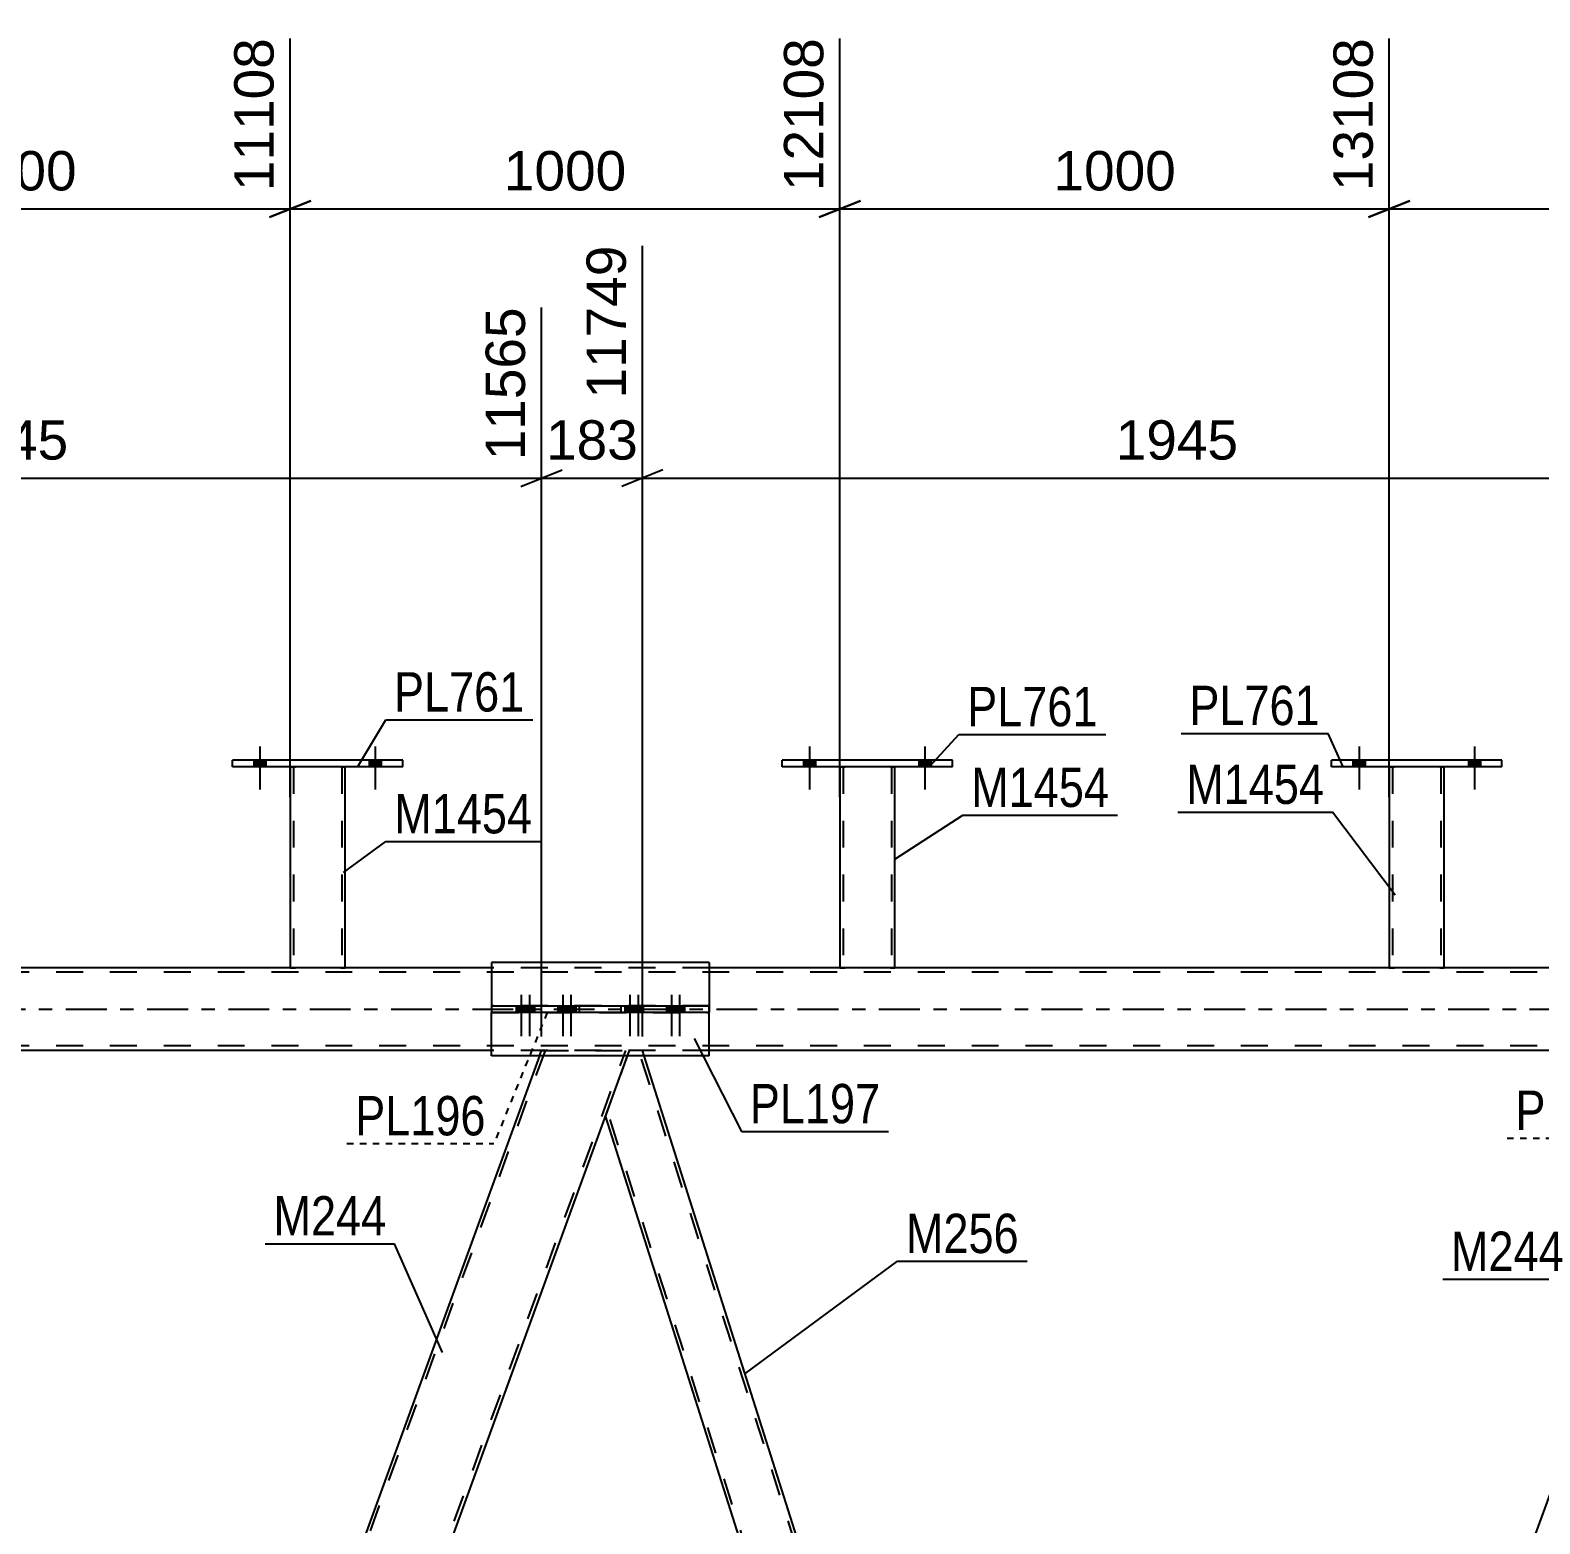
# Model space of a CAD drawing. Header units: millimetres. Extents: x -121 to 720, y -404 to 190.
# Drawn here: x 402.4 to 512.2, y -37.5 to 71.3 of the extents above; entities that cross this region are included whole.
import ezdxf

# ---------------------------------------------------------------- set-up
doc = ezdxf.new("R2010")
doc.units = ezdxf.units.MM
for name, pattern in [('DXK_LINE_DOT2', [3.9198, 1.9599, -1.9599]), ('DXK_LINE_DOT3', [5.9187, 2.979, -0.9799, 0.9799, -0.9799]), ('DXK_LINE_DOT4', [0.9408, 0.4704, -0.4704])]:
    doc.linetypes.add(name, pattern=pattern)
doc.styles.add('Arial', font='ARIAL.TTF', dxfattribs={"height": 0.2})
doc.styles.add('Arial Narrow', font='ARIALN.TTF', dxfattribs={"height": 0.2})

# ---------------------------------------------------------------- blocks, each defined once
blk = doc.blocks.new('Part-318886794-3538 - 3431')
at = {"color": 7, "linetype": 'DXK_LINE_DOT2'}
for p, q in [((637.47, 2.68), (-23.04, 2.68)), ((451.78, 3), (435.93, 3)), ((637.47, -2.68), (-23.04, -2.68)), ((451.78, -3), (435.93, -3))]:
    blk.add_line(p, q, dxfattribs=at)
at = {"color": 2, "linetype": 'Continuous'}
for p, q in [((435.93, 3), (366.65, 3)), ((521.06, 3), (451.78, 3)), ((435.93, -3), (366.65, -3)), ((521.06, -3), (451.78, -3))]:
    blk.add_line(p, q, dxfattribs=at)
at = {"color": 7, "linetype": 'DXK_LINE_DOT3'}
blk.add_line((-33.04, 0), (637.47, 0), dxfattribs=at)
blk = doc.blocks.new('Part-318886794-3695 - 3431')
at = {"color": 2, "linetype": 'Continuous'}
for p, q in [((421.27, 17.64), (421.27, 3)), ((425.27, 3), (425.27, 17.64))]:
    blk.add_line(p, q, dxfattribs=at)
at = {"color": 7, "linetype": 'DXK_LINE_DOT2'}
for p, q in [((421.27, 17.64), (421.27, 17.64)), ((421.27, 17.64), (421.27, 17.64)), ((421.27, 17.64), (421.27, 17.64)), ((421.31, 17.64), (421.27, 17.64)), ((421.27, 17.64), (421.31, 17.64)), ((421.41, 17.64), (421.31, 17.64)), ((421.31, 17.64), (421.41, 17.64)), ((421.53, 17.64), (421.41, 17.64)), ((421.41, 17.64), (421.57, 17.64)), ((421.51, 17.64), (421.51, 17.64)), ((421.51, 17.64), (421.51, 3)), ((421.53, 17.64), (421.51, 17.64)), ((421.51, 17.64), (421.53, 17.64)), ((424.98, 17.64), (421.53, 17.64)), ((421.58, 17.64), (421.53, 17.64)), ((421.53, 17.64), (421.58, 17.64)), ((424.98, 17.64), (421.57, 17.64)), ((424.88, 17.64), (421.58, 17.64)), ((421.58, 17.64), (421.66, 17.64)), ((424.96, 17.64), (421.66, 17.64)), ((424.96, 17.64), (424.88, 17.64)), ((425.01, 17.64), (424.96, 17.64)), ((424.96, 17.64), (425.01, 17.64)), ((424.98, 17.64), (425.13, 17.64)), ((425.13, 17.64), (424.98, 17.64)), ((425.03, 17.64), (425.01, 17.64)), ((425.01, 17.64), (425.03, 17.64)), ((425.03, 17.64), (425.03, 17.64)), ((425.03, 17.64), (425.03, 3)), ((425.13, 17.64), (425.24, 17.64)), ((425.24, 17.64), (425.13, 17.64)), ((425.24, 17.64), (425.27, 17.64)), ((425.27, 17.64), (425.24, 17.64)), ((425.27, 17.64), (425.27, 17.64)), ((425.27, 17.64), (425.27, 17.64)), ((425.27, 17.64), (425.27, 17.64)), ((421.27, 3), (421.27, 3)), ((421.27, 3), (421.27, 3)), ((421.31, 3), (421.27, 3)), ((421.27, 3), (421.31, 3)), ((421.41, 3), (421.31, 3)), ((421.31, 3), (421.41, 3)), ((421.57, 3), (421.41, 3)), ((421.41, 3), (421.57, 3)), ((421.53, 3), (421.51, 3)), ((421.51, 3), (421.53, 3)), ((421.58, 3), (421.53, 3)), ((421.53, 3), (421.58, 3)), ((424.98, 3), (421.57, 3)), ((424.98, 3), (421.57, 3)), ((424.88, 3), (421.58, 3)), ((421.58, 3), (421.66, 3)), ((424.96, 3), (421.66, 3)), ((424.96, 3), (424.88, 3)), ((425.01, 3), (424.96, 3)), ((424.96, 3), (425.01, 3)), ((424.98, 3), (425.13, 3)), ((425.13, 3), (424.98, 3)), ((425.03, 3), (425.01, 3)), ((425.01, 3), (425.03, 3)), ((425.13, 3), (425.24, 3)), ((425.24, 3), (425.13, 3)), ((425.24, 3), (425.27, 3)), ((425.27, 3), (425.24, 3)), ((425.27, 3), (425.27, 3)), ((425.27, 3), (425.27, 3)), ((425.27, 3), (425.27, 3))]:
    blk.add_line(p, q, dxfattribs=at)
blk = doc.blocks.new('Part-318886794-3700 - 3431')
at = {"color": 2, "linetype": 'Continuous'}
for p, q in [((417.07, 17.64), (417.07, 18.12)), ((429.47, 18.12), (417.07, 18.12)), ((429.47, 17.64), (417.07, 17.64)), ((429.47, 17.64), (429.47, 18.12))]:
    blk.add_line(p, q, dxfattribs=at)
blk = doc.blocks.new('Part-318886794-3705 - 3431')
at = {"color": 2, "linetype": 'Continuous'}
for p, q in [((461.28, 17.64), (461.28, 3)), ((465.28, 3), (465.28, 17.64))]:
    blk.add_line(p, q, dxfattribs=at)
at = {"color": 7, "linetype": 'DXK_LINE_DOT2'}
for p, q in [((461.28, 17.64), (461.28, 17.64)), ((461.28, 17.64), (461.28, 17.64)), ((461.28, 17.64), (461.28, 17.64)), ((461.31, 17.64), (461.28, 17.64)), ((461.28, 17.64), (461.31, 17.64)), ((461.42, 17.64), (461.31, 17.64)), ((461.31, 17.64), (461.42, 17.64)), ((461.54, 17.64), (461.42, 17.64)), ((461.42, 17.64), (461.57, 17.64)), ((461.52, 17.64), (461.52, 17.64)), ((461.52, 17.64), (461.52, 3)), ((461.54, 17.64), (461.52, 17.64)), ((461.52, 17.64), (461.54, 17.64)), ((464.98, 17.64), (461.54, 17.64)), ((461.59, 17.64), (461.54, 17.64)), ((461.54, 17.64), (461.59, 17.64)), ((464.98, 17.64), (461.57, 17.64)), ((464.89, 17.64), (461.59, 17.64)), ((461.59, 17.64), (461.67, 17.64)), ((464.97, 17.64), (461.67, 17.64)), ((464.97, 17.64), (464.89, 17.64)), ((465.02, 17.64), (464.97, 17.64)), ((464.97, 17.64), (465.02, 17.64)), ((464.98, 17.64), (465.14, 17.64)), ((465.14, 17.64), (464.98, 17.64)), ((465.04, 17.64), (465.02, 17.64)), ((465.02, 17.64), (465.04, 17.64)), ((465.04, 17.64), (465.04, 17.64)), ((465.04, 17.64), (465.04, 3)), ((465.14, 17.64), (465.24, 17.64)), ((465.24, 17.64), (465.14, 17.64)), ((465.24, 17.64), (465.28, 17.64)), ((465.28, 17.64), (465.24, 17.64)), ((465.28, 17.64), (465.28, 17.64)), ((465.28, 17.64), (465.28, 17.64)), ((465.28, 17.64), (465.28, 17.64)), ((461.28, 3), (461.28, 3)), ((461.28, 3), (461.28, 3)), ((461.31, 3), (461.28, 3)), ((461.28, 3), (461.31, 3)), ((461.42, 3), (461.31, 3)), ((461.31, 3), (461.42, 3)), ((461.57, 3), (461.42, 3)), ((461.42, 3), (461.57, 3)), ((461.54, 3), (461.52, 3)), ((461.52, 3), (461.54, 3)), ((461.59, 3), (461.54, 3)), ((461.54, 3), (461.59, 3)), ((464.98, 3), (461.57, 3)), ((464.98, 3), (461.57, 3)), ((464.89, 3), (461.59, 3)), ((461.59, 3), (461.67, 3)), ((464.97, 3), (461.67, 3)), ((464.97, 3), (464.89, 3)), ((465.02, 3), (464.97, 3)), ((464.97, 3), (465.02, 3)), ((464.98, 3), (465.14, 3)), ((465.14, 3), (464.98, 3)), ((465.04, 3), (465.02, 3)), ((465.02, 3), (465.04, 3)), ((465.14, 3), (465.24, 3)), ((465.24, 3), (465.14, 3)), ((465.24, 3), (465.28, 3)), ((465.28, 3), (465.24, 3)), ((465.28, 3), (465.28, 3)), ((465.28, 3), (465.28, 3)), ((465.28, 3), (465.28, 3))]:
    blk.add_line(p, q, dxfattribs=at)
blk = doc.blocks.new('Part-318886794-3710 - 3431')
at = {"color": 2, "linetype": 'Continuous'}
for p, q in [((457.08, 17.64), (457.08, 18.12)), ((469.48, 18.12), (457.08, 18.12)), ((469.48, 17.64), (457.08, 17.64)), ((469.48, 17.64), (469.48, 18.12))]:
    blk.add_line(p, q, dxfattribs=at)
blk = doc.blocks.new('Part-318886794-3715 - 3431')
at = {"color": 2, "linetype": 'Continuous'}
for p, q in [((501.27, 17.64), (501.27, 3)), ((505.27, 3), (505.27, 17.64))]:
    blk.add_line(p, q, dxfattribs=at)
at = {"color": 7, "linetype": 'DXK_LINE_DOT2'}
for p, q in [((501.27, 17.64), (501.27, 17.64)), ((501.27, 17.64), (501.27, 17.64)), ((501.27, 17.64), (501.27, 17.64)), ((501.31, 17.64), (501.27, 17.64)), ((501.27, 17.64), (501.31, 17.64)), ((501.41, 17.64), (501.31, 17.64)), ((501.31, 17.64), (501.41, 17.64)), ((501.53, 17.64), (501.41, 17.64)), ((501.41, 17.64), (501.57, 17.64)), ((501.51, 17.64), (501.51, 17.64)), ((501.51, 17.64), (501.51, 3)), ((501.53, 17.64), (501.51, 17.64)), ((501.51, 17.64), (501.53, 17.64)), ((504.98, 17.64), (501.53, 17.64)), ((501.58, 17.64), (501.53, 17.64)), ((501.53, 17.64), (501.58, 17.64)), ((504.98, 17.64), (501.57, 17.64)), ((504.88, 17.64), (501.58, 17.64)), ((501.58, 17.64), (501.66, 17.64)), ((504.96, 17.64), (501.66, 17.64)), ((504.96, 17.64), (504.88, 17.64)), ((505.01, 17.64), (504.96, 17.64)), ((504.96, 17.64), (505.01, 17.64)), ((504.98, 17.64), (505.13, 17.64)), ((505.13, 17.64), (504.98, 17.64)), ((505.03, 17.64), (505.01, 17.64)), ((505.01, 17.64), (505.03, 17.64)), ((505.03, 17.64), (505.03, 17.64)), ((505.03, 17.64), (505.03, 3)), ((505.13, 17.64), (505.24, 17.64)), ((505.24, 17.64), (505.13, 17.64)), ((505.24, 17.64), (505.27, 17.64)), ((505.27, 17.64), (505.24, 17.64)), ((505.27, 17.64), (505.27, 17.64)), ((505.27, 17.64), (505.27, 17.64)), ((505.27, 17.64), (505.27, 17.64)), ((501.27, 3), (501.27, 3)), ((501.27, 3), (501.27, 3)), ((501.31, 3), (501.27, 3)), ((501.27, 3), (501.31, 3)), ((501.41, 3), (501.31, 3)), ((501.31, 3), (501.41, 3)), ((501.57, 3), (501.41, 3)), ((501.41, 3), (501.57, 3)), ((501.53, 3), (501.51, 3)), ((501.51, 3), (501.53, 3)), ((501.58, 3), (501.53, 3)), ((501.53, 3), (501.58, 3)), ((504.98, 3), (501.57, 3)), ((504.98, 3), (501.57, 3)), ((504.88, 3), (501.58, 3)), ((501.58, 3), (501.66, 3)), ((504.96, 3), (501.66, 3)), ((504.96, 3), (504.88, 3)), ((505.01, 3), (504.96, 3)), ((504.96, 3), (505.01, 3)), ((504.98, 3), (505.13, 3)), ((505.13, 3), (504.98, 3)), ((505.03, 3), (505.01, 3)), ((505.01, 3), (505.03, 3)), ((505.13, 3), (505.24, 3)), ((505.24, 3), (505.13, 3)), ((505.24, 3), (505.27, 3)), ((505.27, 3), (505.24, 3)), ((505.27, 3), (505.27, 3)), ((505.27, 3), (505.27, 3)), ((505.27, 3), (505.27, 3))]:
    blk.add_line(p, q, dxfattribs=at)
blk = doc.blocks.new('Bolt-318886794-3720 - 3431')
at = {"linetype": 'Continuous'}
for points in [[(498.63, 17.64), (499.51, 17.64), (499.51, 18.12), (498.63, 18.12)], [(507.03, 17.64), (507.91, 17.64), (507.91, 18.12), (507.03, 18.12)]]:
    blk.add_hatch(color=1, dxfattribs=at).paths.add_polyline_path(points)
at = {"color": 1, "linetype": 'Continuous'}
for p, q in [((499.07, 19.12), (499.07, 16)), ((507.47, 19.12), (507.47, 16)), ((498.63, 18.12), (498.63, 17.64)), ((499.51, 18.12), (499.51, 17.64)), ((507.03, 18.12), (507.03, 17.64)), ((507.91, 18.12), (507.91, 17.64))]:
    blk.add_line(p, q, dxfattribs=at)
blk = doc.blocks.new('Bolt-318886794-3842 - 3431')
at = {"linetype": 'Continuous'}
for points in [[(498.63, 17.64), (499.51, 17.64), (499.51, 18.12), (498.63, 18.12)], [(507.03, 17.64), (507.91, 17.64), (507.91, 18.12), (507.03, 18.12)]]:
    blk.add_hatch(color=1, dxfattribs=at).paths.add_polyline_path(points)
at = {"color": 1, "linetype": 'Continuous'}
for p, q in [((499.07, 19.12), (499.07, 16)), ((507.47, 19.12), (507.47, 16)), ((498.63, 18.12), (498.63, 17.64)), ((499.51, 18.12), (499.51, 17.64)), ((507.03, 18.12), (507.03, 17.64)), ((507.91, 18.12), (507.91, 17.64))]:
    blk.add_line(p, q, dxfattribs=at)
blk = doc.blocks.new('Part-318886794-3729 - 3431')
at = {"color": 2, "linetype": 'Continuous'}
for p, q in [((497.07, 17.64), (497.07, 18.12)), ((509.47, 18.12), (497.07, 18.12)), ((509.47, 17.64), (497.07, 17.64)), ((509.47, 17.64), (509.47, 18.12))]:
    blk.add_line(p, q, dxfattribs=at)
blk = doc.blocks.new('Part-318886794-3811 - 3431')
at = {"color": 2, "linetype": 'Continuous'}
blk.add_line((524.56, -3.4), (481.54, -121.6), dxfattribs=at)
blk = doc.blocks.new('Part-318886794-3860 - 3431')
at = {"color": 7, "linetype": 'DXK_LINE_DOT2'}
for p, q in [((439.83, -3), (396.51, -122)), ((402.39, -122), (445.7, -3)), ((439.43, -3.4), (439.57, -3)), ((439.57, -3), (445.96, -3)), ((445.96, -3), (445.81, -3.4))]:
    blk.add_line(p, q, dxfattribs=at)
at = {"color": 2, "linetype": 'Continuous'}
for p, q in [((439.43, -3.4), (396.4, -121.6)), ((445.81, -3.4), (402.79, -121.6))]:
    blk.add_line(p, q, dxfattribs=at)
blk = doc.blocks.new('Bolt-318886794-3861 - 3431')
at = {"linetype": 'Continuous'}
for points in [[(458.64, 17.64), (459.52, 17.64), (459.52, 18.12), (458.64, 18.12)], [(467.04, 17.64), (467.92, 17.64), (467.92, 18.12), (467.04, 18.12)]]:
    blk.add_hatch(color=1, dxfattribs=at).paths.add_polyline_path(points)
at = {"color": 1, "linetype": 'Continuous'}
for p, q in [((459.08, 19.12), (459.08, 16)), ((467.48, 19.12), (467.48, 16)), ((458.64, 18.12), (458.64, 17.64)), ((459.52, 18.12), (459.52, 17.64)), ((467.04, 18.12), (467.04, 17.64)), ((467.92, 18.12), (467.92, 17.64))]:
    blk.add_line(p, q, dxfattribs=at)
blk = doc.blocks.new('Bolt-318886794-3862 - 3431')
at = {"linetype": 'Continuous'}
for points in [[(458.64, 17.64), (459.52, 17.64), (459.52, 18.12), (458.64, 18.12)], [(467.04, 17.64), (467.92, 17.64), (467.92, 18.12), (467.04, 18.12)]]:
    blk.add_hatch(color=1, dxfattribs=at).paths.add_polyline_path(points)
at = {"color": 1, "linetype": 'Continuous'}
for p, q in [((459.08, 19.12), (459.08, 16)), ((467.48, 19.12), (467.48, 16)), ((458.64, 18.12), (458.64, 17.64)), ((459.52, 18.12), (459.52, 17.64)), ((467.04, 18.12), (467.04, 17.64)), ((467.92, 18.12), (467.92, 17.64))]:
    blk.add_line(p, q, dxfattribs=at)
blk = doc.blocks.new('Bolt-318886794-3863 - 3431')
at = {"linetype": 'Continuous'}
for points in [[(418.63, 17.64), (419.51, 17.64), (419.51, 18.12), (418.63, 18.12)], [(427.03, 17.64), (427.91, 17.64), (427.91, 18.12), (427.03, 18.12)]]:
    blk.add_hatch(color=1, dxfattribs=at).paths.add_polyline_path(points)
at = {"color": 1, "linetype": 'Continuous'}
for p, q in [((419.07, 19.12), (419.07, 16)), ((427.47, 19.12), (427.47, 16)), ((418.63, 18.12), (418.63, 17.64)), ((419.51, 18.12), (419.51, 17.64)), ((427.03, 18.12), (427.03, 17.64)), ((427.91, 18.12), (427.91, 17.64))]:
    blk.add_line(p, q, dxfattribs=at)
blk = doc.blocks.new('Bolt-318886794-3864 - 3431')
at = {"linetype": 'Continuous'}
for points in [[(418.63, 17.64), (419.51, 17.64), (419.51, 18.12), (418.63, 18.12)], [(427.03, 17.64), (427.91, 17.64), (427.91, 18.12), (427.03, 18.12)]]:
    blk.add_hatch(color=1, dxfattribs=at).paths.add_polyline_path(points)
at = {"color": 1, "linetype": 'Continuous'}
for p, q in [((419.07, 19.12), (419.07, 16)), ((427.47, 19.12), (427.47, 16)), ((418.63, 18.12), (418.63, 17.64)), ((419.51, 18.12), (419.51, 17.64)), ((427.03, 18.12), (427.03, 17.64)), ((427.91, 18.12), (427.91, 17.64))]:
    blk.add_line(p, q, dxfattribs=at)
blk = doc.blocks.new('Part-318886794-4164 - 3431')
at = {"color": 2, "linetype": 'Continuous'}
for p, q in [((451.78, 3.4), (435.93, 3.4)), ((435.93, 3.4), (435.93, 0.24)), ((451.78, 3.4), (451.78, 0.24)), ((435.93, -3.4), (435.93, -0.24)), ((451.78, -3.4), (451.78, -0.24)), ((451.78, -3.4), (435.93, -3.4))]:
    blk.add_line(p, q, dxfattribs=at)
at = {"color": 7, "linetype": 'DXK_LINE_DOT2'}
for p, q in [((435.93, 0.24), (435.93, -0.24)), ((451.78, 0.24), (451.78, -0.24))]:
    blk.add_line(p, q, dxfattribs=at)
blk = doc.blocks.new('Bolt-318886794-4165 - 3431')
at = {"linetype": 'Continuous'}
for points in [[(438.45, 0.24), (437.73, 0.24), (437.73, -0.24), (438.45, -0.24)], [(439.06, 0.24), (438.34, 0.24), (438.34, -0.24), (439.06, -0.24)], [(441.47, 0.24), (440.75, 0.24), (440.75, -0.24), (441.47, -0.24)], [(442.07, 0.24), (441.35, 0.24), (441.35, -0.24), (442.07, -0.24)]]:
    blk.add_hatch(color=1, dxfattribs=at).paths.add_polyline_path(points)
at = {"color": 1, "linetype": 'Continuous'}
for p, q in [((437.73, 0.24), (437.73, -0.24)), ((438.09, 1.04), (438.09, -1.96)), ((438.34, 0.24), (438.34, -0.24)), ((438.45, 0.24), (438.45, -0.24)), ((438.7, 1.04), (438.7, -1.96)), ((439.06, 0.24), (439.06, -0.24)), ((440.75, 0.24), (440.75, -0.24)), ((441.11, 1.04), (441.11, -1.96)), ((441.35, 0.24), (441.35, -0.24)), ((441.47, 0.24), (441.47, -0.24)), ((441.71, 1.04), (441.71, -1.96)), ((442.07, 0.24), (442.07, -0.24))]:
    blk.add_line(p, q, dxfattribs=at)
blk = doc.blocks.new('Part-318886794-3976 - 3431')
at = {"color": 7, "linetype": 'DXK_LINE_DOT2'}
for p, q in [((445.96, -3), (444.22, -7.77)), ((446.91, -3), (445.96, -3)), ((482.99, -117.6), (446.65, -3)), ((447.03, -3.4), (446.91, -3)), ((480.7, -122), (444.36, -7.4))]:
    blk.add_line(p, q, dxfattribs=at)
at = {"color": 2, "linetype": 'Continuous'}
for p, q in [((483.13, -117.23), (447.03, -3.4)), ((480.32, -121.6), (444.22, -7.77))]:
    blk.add_line(p, q, dxfattribs=at)
blk = doc.blocks.new('Part-318886794-4159 - 3431')
at = {"color": 2, "linetype": 'Continuous'}
for p, q in [((435.93, 0.24), (435.93, 0.24)), ((435.93, 0.24), (451.78, 0.24)), ((435.93, 0.24), (435.93, -0.24)), ((442.34, -0.24), (442.34, 0.24)), ((445.37, -0.24), (445.37, 0.24)), ((451.78, 0.24), (451.78, 0.24)), ((451.78, -0.24), (451.78, 0.24)), ((451.78, -0.24), (435.93, -0.24))]:
    blk.add_line(p, q, dxfattribs=at)
at = {"color": 7, "linetype": 'DXK_LINE_DOT2'}
for p, q in [((451.78, 0.24), (435.93, 0.24)), ((435.93, 0.24), (435.93, 0.24)), ((451.78, 0.24), (451.78, 0.24)), ((435.93, -0.24), (451.78, -0.24))]:
    blk.add_line(p, q, dxfattribs=at)
blk = doc.blocks.new('Bolt-318886794-4048 - 3431')
at = {"linetype": 'Continuous'}
for points in [[(446.36, 0.24), (445.64, 0.24), (445.64, -0.24), (446.36, -0.24)], [(446.96, 0.24), (446.24, 0.24), (446.24, -0.24), (446.96, -0.24)], [(449.38, 0.24), (448.66, 0.24), (448.66, -0.24), (449.38, -0.24)], [(449.98, 0.24), (449.26, 0.24), (449.26, -0.24), (449.98, -0.24)]]:
    blk.add_hatch(color=1, dxfattribs=at).paths.add_polyline_path(points)
at = {"color": 1, "linetype": 'Continuous'}
for p, q in [((445.64, 0.24), (445.64, -0.24)), ((446, 1.04), (446, -1.96)), ((446.24, 0.24), (446.24, -0.24)), ((446.36, 0.24), (446.36, -0.24)), ((446.6, 1.04), (446.6, -1.96)), ((446.96, 0.24), (446.96, -0.24)), ((448.66, 0.24), (448.66, -0.24)), ((449.02, 1.04), (449.02, -1.96)), ((449.26, 0.24), (449.26, -0.24)), ((449.38, 0.24), (449.38, -0.24)), ((449.62, 1.04), (449.62, -1.96)), ((449.98, 0.24), (449.98, -0.24))]:
    blk.add_line(p, q, dxfattribs=at)
blk = doc.blocks.new('StraightDimension-318886794-5188 - 3431')
at = {"color": 7, "linetype": 'Continuous'}
for p, q in [((446.91, -2), (446.91, 55.58)), ((439.57, -2), (439.57, 51.08)), ((438.07, 38.06), (441.07, 39.26)), ((439.57, 38.66), (446.91, 38.66)), ((448.41, 39.26), (445.41, 38.06))]:
    blk.add_line(p, q, dxfattribs=at)
at = {"color": 0}
blk.add_wipeout([(447.17, 39.41), (447.17, 43.61), (439.3, 43.61), (439.3, 39.41)], dxfattribs=at)
at = {"color": 3, "style": 'Arial'}
blk.add_text('183', height=2.865, dxfattribs=at).set_placement((439.9, 40.01))
at = {"color": 0, "linetype": 'Continuous'}
blk.add_wipeout([(446.31, 56.18), (442.11, 56.18), (442.11, 43.86), (446.31, 43.86)], dxfattribs=at)
at = {"color": 3, "linetype": 'Continuous', "style": 'Arial'}
blk.add_text('11749', height=2.865, rotation=90.0002, dxfattribs=at).set_placement((445.71, 44.46))
blk = doc.blocks.new('StraightDimension-318886794-4346 - 3431')
at = {"color": 7, "linetype": 'Continuous'}
for p, q in [((461.28, 15.44), (461.28, 70.68)), ((501.27, 15.44), (501.27, 70.68)), ((462.78, 58.86), (459.78, 57.66)), ((461.28, 58.26), (501.27, 58.26)), ((499.77, 57.66), (502.77, 58.86))]:
    blk.add_line(p, q, dxfattribs=at)
at = {"color": 0}
blk.add_wipeout([(486.32, 59.01), (486.32, 63.21), (476.23, 63.21), (476.23, 59.01)], dxfattribs=at)
at = {"color": 3, "style": 'Arial'}
blk.add_text('1000', height=2.865, dxfattribs=at).set_placement((476.83, 59.61))
at = {"color": 0, "linetype": 'Continuous'}
blk.add_wipeout([(500.67, 71.28), (496.47, 71.28), (496.47, 58.96), (500.67, 58.96)], dxfattribs=at)
at = {"color": 3, "linetype": 'Continuous', "style": 'Arial'}
blk.add_text('13108', height=2.865, rotation=90.0002, dxfattribs=at).set_placement((500.07, 59.56))
blk = doc.blocks.new('StraightDimension-318886794-4336 - 3431')
at = {"color": 7, "linetype": 'Continuous'}
for p, q in [((421.27, 15.44), (421.27, 70.68)), ((461.28, 15.44), (461.28, 70.68)), ((422.77, 58.86), (419.77, 57.66)), ((421.27, 58.26), (461.28, 58.26)), ((459.78, 57.66), (462.78, 58.86))]:
    blk.add_line(p, q, dxfattribs=at)
at = {"color": 0}
blk.add_wipeout([(446.32, 59.01), (446.32, 63.21), (436.23, 63.21), (436.23, 59.01)], dxfattribs=at)
at = {"color": 3, "style": 'Arial'}
blk.add_text('1000', height=2.865, dxfattribs=at).set_placement((436.83, 59.61))
at = {"color": 0, "linetype": 'Continuous'}
blk.add_wipeout([(460.68, 71.28), (456.48, 71.28), (456.48, 58.96), (460.68, 58.96)], dxfattribs=at)
at = {"color": 3, "linetype": 'Continuous', "style": 'Arial'}
blk.add_text('12108', height=2.865, rotation=90.0002, dxfattribs=at).set_placement((460.08, 59.56))
blk = doc.blocks.new('StraightDimension-318886794-5169 - 3431')
at = {"color": 7, "linetype": 'Continuous'}
for p, q in [((361.77, -2), (361.77, 53.36)), ((439.57, -2), (439.57, 51.08)), ((363.27, 39.26), (360.27, 38.06)), ((361.77, 38.66), (439.57, 38.66)), ((438.07, 38.06), (441.07, 39.26))]:
    blk.add_line(p, q, dxfattribs=at)
at = {"color": 0}
blk.add_wipeout([(405.72, 39.41), (405.72, 43.61), (395.62, 43.61), (395.62, 39.41)], dxfattribs=at)
at = {"color": 3, "style": 'Arial'}
blk.add_text('1945', height=2.865, dxfattribs=at).set_placement((396.22, 40.01))
at = {"color": 0, "linetype": 'Continuous'}
blk.add_wipeout([(438.97, 51.68), (434.77, 51.68), (434.77, 39.36), (438.97, 39.36)], dxfattribs=at)
at = {"color": 3, "linetype": 'Continuous', "style": 'Arial'}
blk.add_text('11565', height=2.865, rotation=90.0002, dxfattribs=at).set_placement((438.37, 39.96))
blk = doc.blocks.new('StraightDimension-318886794-4326 - 3431')
at = {"color": 7, "linetype": 'Continuous'}
for p, q in [((381.28, 15.44), (381.28, 70.68)), ((421.27, 15.44), (421.27, 70.68)), ((382.78, 58.86), (379.78, 57.66)), ((381.28, 58.26), (421.27, 58.26)), ((419.77, 57.66), (422.77, 58.86))]:
    blk.add_line(p, q, dxfattribs=at)
at = {"color": 0}
blk.add_wipeout([(406.32, 59.01), (406.32, 63.21), (396.23, 63.21), (396.23, 59.01)], dxfattribs=at)
at = {"color": 3, "style": 'Arial'}
blk.add_text('1000', height=2.865, dxfattribs=at).set_placement((396.83, 59.61))
at = {"color": 0, "linetype": 'Continuous'}
blk.add_wipeout([(420.67, 71.28), (416.47, 71.28), (416.47, 58.96), (420.67, 58.96)], dxfattribs=at)
at = {"color": 3, "linetype": 'Continuous', "style": 'Arial'}
blk.add_text('11108', height=2.865, rotation=90.0002, dxfattribs=at).set_placement((420.07, 59.56))
blk = doc.blocks.new('StraightDimension-318886794-4356 - 3431')
at = {"color": 7, "linetype": 'Continuous'}
for p, q in [((501.27, 15.44), (501.27, 70.68)), ((541.27, 16.33), (541.27, 70.68)), ((502.77, 58.86), (499.77, 57.66)), ((501.27, 58.26), (541.27, 58.26)), ((539.77, 57.66), (542.77, 58.86))]:
    blk.add_line(p, q, dxfattribs=at)
at = {"color": 0}
blk.add_wipeout([(526.32, 59.01), (526.32, 63.21), (516.22, 63.21), (516.22, 59.01)], dxfattribs=at)
at = {"color": 3, "style": 'Arial'}
blk.add_text('1000', height=2.865, dxfattribs=at).set_placement((516.82, 59.61))
at = {"color": 0, "linetype": 'Continuous'}
blk.add_wipeout([(540.67, 71.28), (536.47, 71.28), (536.47, 58.96), (540.67, 58.96)], dxfattribs=at)
at = {"color": 3, "linetype": 'Continuous', "style": 'Arial'}
blk.add_text('14108', height=2.865, rotation=90.0002, dxfattribs=at).set_placement((540.07, 59.56))
blk = doc.blocks.new('StraightDimension-318886794-5207 - 3431')
at = {"color": 7, "linetype": 'Continuous'}
for p, q in [((446.91, -2), (446.91, 55.58)), ((524.71, -2), (524.71, 51.08)), ((448.41, 39.26), (445.41, 38.06)), ((446.91, 38.66), (524.71, 38.66)), ((523.21, 38.06), (526.21, 39.26))]:
    blk.add_line(p, q, dxfattribs=at)
at = {"color": 0}
blk.add_wipeout([(490.85, 39.41), (490.85, 43.61), (480.76, 43.61), (480.76, 39.41)], dxfattribs=at)
at = {"color": 3, "style": 'Arial'}
blk.add_text('1945', height=2.865, dxfattribs=at).set_placement((481.36, 40.01))
at = {"color": 0, "linetype": 'Continuous'}
blk.add_wipeout([(524.11, 51.68), (519.91, 51.68), (519.91, 39.36), (524.11, 39.36)], dxfattribs=at)
at = {"color": 3, "linetype": 'Continuous', "style": 'Arial'}
blk.add_text('13694', height=2.865, rotation=90.0002, dxfattribs=at).set_placement((523.51, 39.96))
blk = doc.blocks.new('Mark-318886794-4043 - 3431')
at = {"color": 30, "linetype": 'DXK_LINE_DOT4'}
for p in [(525.03, -0.24), (509.85, -9.39)]:
    blk.add_line(p, (520.56, -9.39), dxfattribs=at)
at = {"color": 0}
blk.add_wipeout([(519.96, -8.79), (519.96, -5.79), (510.45, -5.79), (510.45, -8.79)], dxfattribs=at)
blk.add_wipeout([(519.96, -8.79), (519.96, -5.79), (510.45, -5.79), (510.45, -8.79)], dxfattribs=at)
at = {"color": 3, "style": 'Arial Narrow'}
blk.add_text('PL196', height=2.863, dxfattribs=at).set_placement((510.45, -8.79))
blk = doc.blocks.new('Mark-318886794-3691 - 3431')
at = {"color": 30, "linetype": 'Continuous'}
for p, q in [((425.17, 9.96), (428.25, 12.2)), ((428.25, 12.2), (439.5, 12.2))]:
    blk.add_line(p, q, dxfattribs=at)
at = {"color": 0}
blk.add_wipeout([(438.9, 12.8), (438.9, 15.8), (428.85, 15.8), (428.85, 12.8)], dxfattribs=at)
blk.add_wipeout([(438.9, 12.8), (438.9, 15.8), (428.85, 15.8), (428.85, 12.8)], dxfattribs=at)
at = {"color": 3, "style": 'Arial Narrow'}
blk.add_text('M1454', height=2.863, dxfattribs=at).set_placement((428.85, 12.8))
blk = doc.blocks.new('Mark-318886794-3696 - 3431')
at = {"color": 30, "linetype": 'Continuous'}
for p, q in [((426.19, 17.67), (428.23, 21.07)), ((428.23, 21.07), (438.93, 21.07))]:
    blk.add_line(p, q, dxfattribs=at)
at = {"color": 0}
blk.add_wipeout([(438.33, 21.67), (438.33, 24.67), (428.83, 24.67), (428.83, 21.67)], dxfattribs=at)
blk.add_wipeout([(438.33, 21.67), (438.33, 24.67), (428.83, 24.67), (428.83, 21.67)], dxfattribs=at)
at = {"color": 3, "style": 'Arial Narrow'}
blk.add_text('PL761', height=2.863, dxfattribs=at).set_placement((428.83, 21.67))
blk = doc.blocks.new('Mark-318886794-3701 - 3431')
at = {"color": 30, "linetype": 'Continuous'}
for p, q in [((465.28, 10.92), (470.24, 14.12)), ((470.24, 14.12), (481.49, 14.12))]:
    blk.add_line(p, q, dxfattribs=at)
at = {"color": 0}
blk.add_wipeout([(480.89, 14.72), (480.89, 17.72), (470.84, 17.72), (470.84, 14.72)], dxfattribs=at)
blk.add_wipeout([(480.89, 14.72), (480.89, 17.72), (470.84, 17.72), (470.84, 14.72)], dxfattribs=at)
at = {"color": 3, "style": 'Arial Narrow'}
blk.add_text('M1454', height=2.863, dxfattribs=at).set_placement((470.84, 14.72))
blk = doc.blocks.new('Mark-318886794-3706 - 3431')
at = {"color": 30, "linetype": 'Continuous'}
for p, q in [((467.86, 17.72), (469.95, 20)), ((469.95, 20), (480.65, 20))]:
    blk.add_line(p, q, dxfattribs=at)
at = {"color": 0}
blk.add_wipeout([(480.05, 20.6), (480.05, 23.6), (470.55, 23.6), (470.55, 20.6)], dxfattribs=at)
blk.add_wipeout([(480.05, 20.6), (480.05, 23.6), (470.55, 23.6), (470.55, 20.6)], dxfattribs=at)
at = {"color": 3, "style": 'Arial Narrow'}
blk.add_text('PL761', height=2.863, dxfattribs=at).set_placement((470.55, 20.6))
blk = doc.blocks.new('Mark-318886794-3711 - 3431')
at = {"color": 30, "linetype": 'Continuous'}
for p in [(485.89, 14.34), (501.69, 8.29)]:
    blk.add_line(p, (497.14, 14.34), dxfattribs=at)
at = {"color": 0}
blk.add_wipeout([(496.54, 14.94), (496.54, 17.94), (486.49, 17.94), (486.49, 14.94)], dxfattribs=at)
blk.add_wipeout([(496.54, 14.94), (496.54, 17.94), (486.49, 17.94), (486.49, 14.94)], dxfattribs=at)
at = {"color": 3, "style": 'Arial Narrow'}
blk.add_text('M1454', height=2.863, dxfattribs=at).set_placement((486.49, 14.94))
blk = doc.blocks.new('Mark-318886794-3725 - 3431')
at = {"color": 30, "linetype": 'Continuous'}
for p in [(486.12, 20.08), (497.92, 17.64)]:
    blk.add_line(p, (496.82, 20.08), dxfattribs=at)
at = {"color": 0}
blk.add_wipeout([(496.22, 20.68), (496.22, 23.68), (486.72, 23.68), (486.72, 20.68)], dxfattribs=at)
blk.add_wipeout([(496.22, 20.68), (496.22, 23.68), (486.72, 23.68), (486.72, 20.68)], dxfattribs=at)
at = {"color": 3, "style": 'Arial Narrow'}
blk.add_text('PL761', height=2.863, dxfattribs=at).set_placement((486.72, 20.68))
blk = doc.blocks.new('Mark-318886794-3856 - 3431')
at = {"color": 30, "linetype": 'Continuous'}
for p in [(419.46, -17.08), (432.36, -25)]:
    blk.add_line(p, (428.88, -17.08), dxfattribs=at)
at = {"color": 0}
blk.add_wipeout([(428.28, -16.48), (428.28, -13.48), (420.06, -13.48), (420.06, -16.48)], dxfattribs=at)
blk.add_wipeout([(428.28, -16.48), (428.28, -13.48), (420.06, -13.48), (420.06, -16.48)], dxfattribs=at)
at = {"color": 3, "style": 'Arial Narrow'}
blk.add_text('M244', height=2.863, dxfattribs=at).set_placement((420.06, -16.48))
blk = doc.blocks.new('Mark-318886794-3807 - 3431')
at = {"color": 30, "linetype": 'Continuous'}
for p in [(505.16, -19.66), (519.12, -24.3)]:
    blk.add_line(p, (514.58, -19.66), dxfattribs=at)
at = {"color": 0}
blk.add_wipeout([(513.98, -19.06), (513.98, -16.06), (505.76, -16.06), (505.76, -19.06)], dxfattribs=at)
blk.add_wipeout([(513.98, -19.06), (513.98, -16.06), (505.76, -16.06), (505.76, -19.06)], dxfattribs=at)
at = {"color": 3, "style": 'Arial Narrow'}
blk.add_text('M244', height=2.863, dxfattribs=at).set_placement((505.76, -19.06))
blk = doc.blocks.new('Mark-318886794-3972 - 3431')
at = {"color": 30, "linetype": 'Continuous'}
for p, q in [((454.37, -26.55), (465.49, -18.36)), ((465.49, -18.36), (474.92, -18.36))]:
    blk.add_line(p, q, dxfattribs=at)
at = {"color": 0}
blk.add_wipeout([(474.32, -17.76), (474.32, -14.76), (466.09, -14.76), (466.09, -17.76)], dxfattribs=at)
blk.add_wipeout([(474.32, -17.76), (474.32, -14.76), (466.09, -14.76), (466.09, -17.76)], dxfattribs=at)
at = {"color": 3, "style": 'Arial Narrow'}
blk.add_text('M256', height=2.863, dxfattribs=at).set_placement((466.09, -17.76))
blk = doc.blocks.new('Mark-318886794-4155 - 3431')
at = {"color": 30, "linetype": 'DXK_LINE_DOT4'}
for p in [(439.98, -0.24), (425.41, -9.79)]:
    blk.add_line(p, (436.11, -9.79), dxfattribs=at)
at = {"color": 0}
blk.add_wipeout([(435.51, -9.19), (435.51, -6.19), (426.01, -6.19), (426.01, -9.19)], dxfattribs=at)
blk.add_wipeout([(435.51, -9.19), (435.51, -6.19), (426.01, -6.19), (426.01, -9.19)], dxfattribs=at)
at = {"color": 3, "style": 'Arial Narrow'}
blk.add_text('PL196', height=2.863, dxfattribs=at).set_placement((426.01, -9.19))
blk = doc.blocks.new('Mark-318886794-4160 - 3431')
at = {"color": 30, "linetype": 'Continuous'}
for p, q in [((450.67, -2.14), (454.13, -8.91)), ((454.13, -8.91), (464.83, -8.91))]:
    blk.add_line(p, q, dxfattribs=at)
at = {"color": 0}
blk.add_wipeout([(464.23, -8.31), (464.23, -5.31), (454.73, -5.31), (454.73, -8.31)], dxfattribs=at)
blk.add_wipeout([(464.23, -8.31), (464.23, -5.31), (454.73, -5.31), (454.73, -8.31)], dxfattribs=at)
at = {"color": 3, "style": 'Arial Narrow'}
blk.add_text('PL197', height=2.863, dxfattribs=at).set_placement((454.73, -8.31))

msp = doc.modelspace()

# ---------------------------------------------------------------- block references
for name in ['Bolt-318886794-3863 - 3431', 'Bolt-318886794-3864 - 3431', 'Bolt-318886794-3861 - 3431', 'Bolt-318886794-3862 - 3431', 'Bolt-318886794-3720 - 3431', 'Bolt-318886794-3842 - 3431', 'Part-318886794-3700 - 3431', 'Part-318886794-3695 - 3431', 'Part-318886794-3710 - 3431', 'Part-318886794-3705 - 3431', 'Part-318886794-3729 - 3431', 'Part-318886794-3715 - 3431', 'Part-318886794-4164 - 3431', 'Part-318886794-3538 - 3431', 'Part-318886794-4159 - 3431', 'Bolt-318886794-4165 - 3431', 'Bolt-318886794-4048 - 3431', 'Part-318886794-3860 - 3431', 'Part-318886794-3976 - 3431', 'Part-318886794-3811 - 3431']:
    msp.add_blockref(name, (0, 0))

# ---------------------------------------------------------------- next in the draw order: block references
for name in ['StraightDimension-318886794-4346 - 3431', 'StraightDimension-318886794-5188 - 3431', 'Mark-318886794-3856 - 3431', 'Mark-318886794-3972 - 3431', 'Mark-318886794-3807 - 3431']:
    msp.add_blockref(name, (0, 0))

# ---------------------------------------------------------------- next in the draw order: block references
for name in ['StraightDimension-318886794-4336 - 3431', 'StraightDimension-318886794-4356 - 3431']:
    msp.add_blockref(name, (0, 0))

# ---------------------------------------------------------------- next in the draw order: block references
for name in ['StraightDimension-318886794-5207 - 3431', 'StraightDimension-318886794-5169 - 3431']:
    msp.add_blockref(name, (0, 0))

# ---------------------------------------------------------------- next in the draw order: block references
for name in ['StraightDimension-318886794-4326 - 3431', 'Mark-318886794-3696 - 3431', 'Mark-318886794-3701 - 3431', 'Mark-318886794-3711 - 3431', 'Mark-318886794-3691 - 3431', 'Mark-318886794-4155 - 3431', 'Mark-318886794-4043 - 3431', 'Mark-318886794-4160 - 3431']:
    msp.add_blockref(name, (0, 0))

# ---------------------------------------------------------------- next in the draw order: block references
for name in ['Mark-318886794-3706 - 3431', 'Mark-318886794-3725 - 3431']:
    msp.add_blockref(name, (0, 0))

doc.saveas('drawing.dxf')
